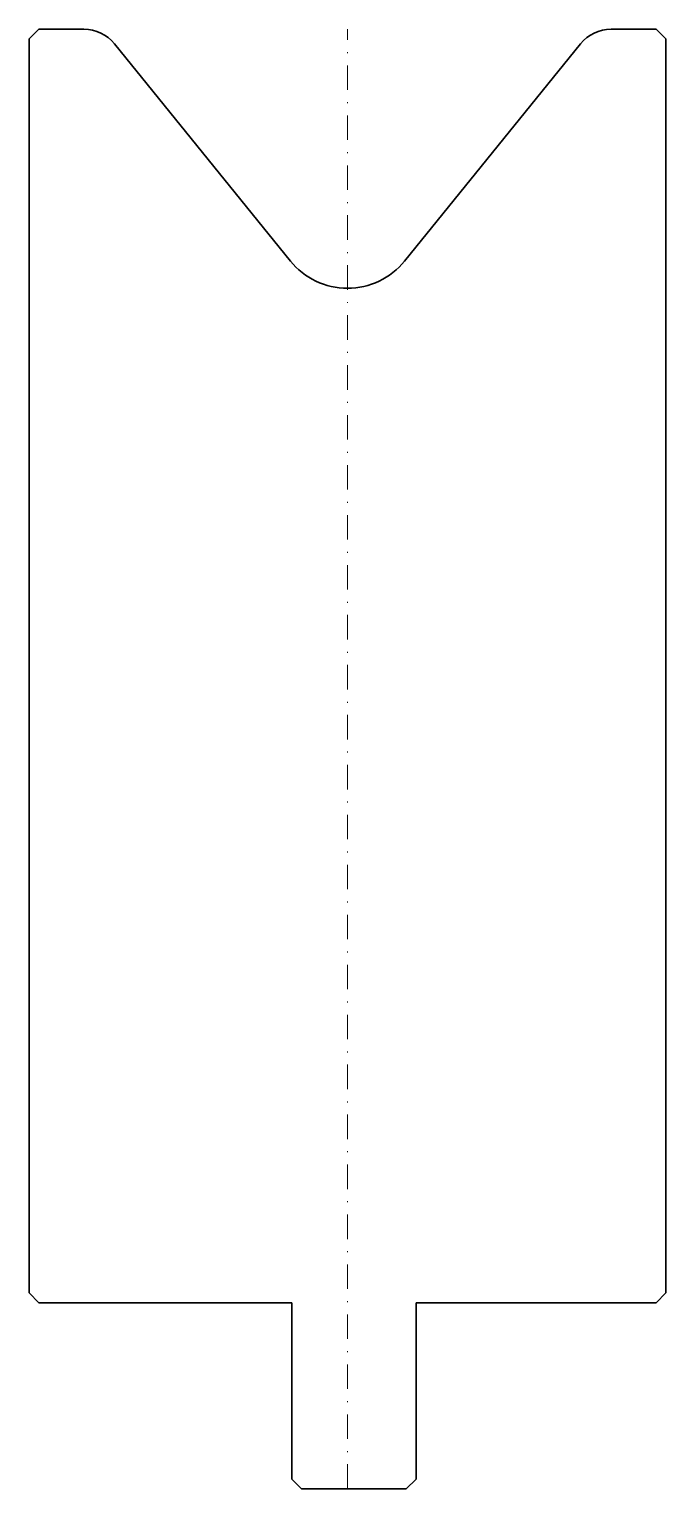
# Model space of a CAD drawing. Header units: millimetres. Extents: x -32 to 32, y -149 to 0.
import ezdxf

# ---------------------------------------------------------------- set-up
doc = ezdxf.new("R2010")
doc.units = ezdxf.units.MM
doc.header["$LTSCALE"] = 5
doc.linetypes.add('AUSGEZOGEN', pattern=[0])
doc.linetypes.add('DASHDOT', pattern=[1, 0.5, -0.25, 0, -0.25])
doc.layers.add('2', color=7, linetype='Continuous')

msp = doc.modelspace()

# ---------------------------------------------------------------- linework, layer by layer
at = {"layer": '2', "color": 7, "linetype": 'AUSGEZOGEN', "lineweight": 35}
for p, q in [((-32.5, -1), (-31.5, 0)), ((-31.5, 0), (-26.91, 0)), ((26.91, 0), (31.5, 0)), ((31.5, 0), (32.5, -1)), ((-32.5, -129), (-32.5, -1)), ((-23.8, -1.48), (-5.83, -23.67)), ((5.83, -23.67), (23.8, -1.48)), ((32.5, -1), (32.5, -129)), ((-31.5, -130), (-32.5, -129)), ((32.5, -129), (31.5, -130)), ((-5.7, -130), (-31.5, -130)), ((-5.7, -148), (-5.7, -130)), ((31.5, -130), (7, -130)), ((7, -130), (7, -148)), ((-4.7, -149), (-5.7, -148)), ((6, -149), (-4.7, -149)), ((7, -148), (6, -149))]:
    msp.add_line(p, q, dxfattribs=at)
at = {"layer": '2', "color": 7, "linetype": 'DASHDOT', "lineweight": 18}
msp.add_line((0, -149), (0, 0), dxfattribs=at)
at = {"layer": '2', "color": 7, "linetype": 'AUSGEZOGEN', "lineweight": 35}
for centre, radius, start, end in [((26.91, -4), 4, 90, 141), ((-26.91, -4), 4, 39, 90), ((0, -18.95), 7.5, 219, 321)]:
    msp.add_arc(centre, radius, start, end, dxfattribs=at)

doc.saveas('drawing.dxf')
